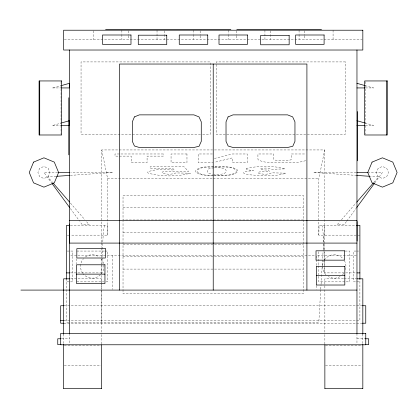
<?xml version="1.0" encoding="UTF-8"?>
<svg xmlns="http://www.w3.org/2000/svg" width="418" height="418" viewBox="0 0 418 418"><rect width="100%" height="100%" fill="white"/><g stroke="black" fill="none" stroke-linecap="round" stroke-linejoin="round"><path stroke-width="0.31" stroke-dasharray="2.09 1.57" d="M359.898 235.146L318.829 235.146L319.065 225.339L356.664 225.339M320.716 289.826L318.829 322.273L70.788 322.273M320.758 289.172L321.04 284.616M321.081 283.963L323.13 250.743M323.166 250.089L323.61 242.926M323.652 242.273L324.697 225.339M318.829 235.146L318.829 178.726L324.697 149.942L213.227 149.942M104.699 225.339L103.826 228.568A98.126 3.422 -90 0 0 101.762 272.891L69.498 272.891M346.417 221.597L344.118 224.732L337.19 224.732L339.75 221.77M346.799 221.075L356.376 208.012M374.768 182.932L382.433 172.482L368.629 172.482M341.459 219.8L356.402 202.542M373.906 182.332L378.598 176.908L370.212 176.339M305.704 160.611C297.893 163.302 289.387 162.461 281.267 162.795C273.68 162.299 265.242 163.501 258.277 159.89L257.922 159.143L257.922 153.976L273.769 153.976L273.769 159.268L274.349 159.906C279.668 161.149 285.431 161.149 290.745 159.901L291.33 159.268L291.33 153.976L305.908 153.976M53.175 87.932L61.289 85.622M53.175 125.332L61.289 123.023M214.371 158.464L232.471 153.976L247.299 153.976L247.299 162.649L232.366 162.649L232.366 157.889L214.366 162.341M213.911 167.874L210.547 168.271L208.289 169.076L207.678 169.651L207.229 171.14L208.044 172.979L209.214 173.564L212.678 174.196M56.153 176.339L47.762 176.908L52.459 182.332M70.349 175.372L112.933 172.482L70.726 172.482M214.45 167.827C218.196 167.979 222.642 167.148 225.788 169.635L226.201 171.082L225.751 172.524C222.423 175.1 217.653 174.181 213.723 174.311M213.776 166.897C208.383 167.378 201.915 166.348 197.474 170.042L197.124 171.046L197.416 172.122C202.589 176.527 210.458 174.656 216.723 175.351C222.951 174.625 230.924 176.49 236.018 172.012L236.269 171.072L235.945 169.959C229.931 165.565 221.435 167.519 214.418 166.886M64.283 39.569L323.36 39.569M324.007 39.569L362.181 39.569M52.537 87.932L60.965 87.932M365.4 87.932L373.828 87.932M52.537 125.332L60.965 125.332M365.4 125.332L373.828 125.332M200.504 134.277L81.05 134.277L81.05 61.921L210.296 61.921L210.296 134.277L201.157 134.277M101.762 242.273L101.762 149.942L212.579 149.942M212.469 153.976L198.153 153.976L198.153 162.649L213.123 162.649M57.736 172.482L43.932 172.482L51.597 182.932M356.288 172.482L313.432 172.482L356.664 175.414M101.762 149.942L107.63 178.726L212.579 178.726M213.227 178.726L318.829 178.726M123.028 207.678L303.431 207.678M303.431 219.962L123.028 219.962L123.028 195.394L303.431 195.394L303.431 293.661L123.028 293.661L123.028 221.253M70.443 225.339L107.389 225.339L107.63 235.146L70.475 235.146M123.028 232.241L303.431 232.241M67.214 235.146L69.822 235.146M123.028 244.525L303.431 244.525M67.188 251.056L72.795 251.056L72.795 281.857L66.561 281.857M76.828 251.056L104.422 251.056M105.064 251.056L107.63 251.056L107.63 281.857L104.422 281.857M345.137 251.056L349.631 251.056L349.631 281.857L318.829 281.857L318.829 275.441M356.157 251.056L353.665 251.056L353.665 281.857L356.157 281.857M356.779 251.056L358.649 251.056M70.794 255.44L77.267 255.44M77.915 255.44L315.355 255.44M356.324 255.44L316.661 255.44L316.661 265.707M123.028 256.809L303.431 256.809M123.028 269.093L303.431 269.093M324.399 260.926A98.141 3.422 -90 0 1 324.697 272.886L356.319 272.891M70.71 278.816L101.595 278.816L101.595 289.303M343.523 278.816L324.864 278.816L324.864 289.303M344.166 278.816L356.392 278.816M76.828 281.857L103.779 281.857M356.779 281.857L359.898 281.857M63.954 305.725L361.852 305.725M63.954 320.439L359.898 320.439L359.898 279.287M68.907 322.273L66.561 322.273L66.561 279.287M63.954 323.219L361.852 323.219M61.676 338.768L69.498 338.768M356.962 338.768L365.436 338.768M64.273 345.487L100.952 345.487M325.507 345.487L362.187 345.487M64.273 365.426L100.952 365.426M325.507 365.426L362.187 365.426M213.755 175.555C207.934 174.959 200.692 176.333 195.995 172.143L195.697 171.046L196.058 170.011C201.685 165.664 209.695 167.231 216.346 166.625C223.202 167.331 231.546 165.502 237.367 169.933L237.696 171.072L237.434 172.038C231.191 177.07 221.822 174.86 214.35 175.565M365.076 85.622L373.19 87.932M365.076 123.023L373.19 125.332M70.391 203.038L84.906 219.8M86.615 221.77L89.175 224.732L82.247 224.732L79.948 221.597M70.37 208.535L79.566 221.075M365.322 81.594L365.322 134.34M362.829 334.097L362.829 343.81M356.962 333.412L356.962 344.009M333.073 30.216L333.073 39.569M324.864 289.82L324.864 333.987M324.864 334.614L324.864 344.845M324.697 149.942L324.697 243.579M324.697 244.227L324.697 251.396M324.697 252.044L324.697 272.891M318.829 251.699L318.829 265.174M318.829 265.817L318.829 274.798M316.661 285.599L316.661 289.444M304.586 30.843L304.586 35.206M304.586 35.828L304.586 39.569M299.074 30.216L299.074 33.957M299.074 34.579L299.074 39.569M270.587 30.843L270.587 39.569M264.934 30.216L264.934 39.569M236.452 30.843L236.452 35.206M236.452 35.828L236.452 39.569M228.625 30.216L228.625 33.957M228.625 34.579L228.625 39.569M200.144 30.843L200.144 35.206M200.144 35.828L200.144 39.569M193.335 30.216L193.335 33.957M193.335 34.579L193.335 39.569M164.849 30.843L164.849 39.569M157.027 30.216L157.027 39.569M128.54 30.843L128.54 35.206M128.54 35.828L128.54 39.569M121.873 30.216L121.873 33.957M121.873 34.579L121.873 39.569M112.249 255.44L112.249 289.444M107.63 178.726L107.63 235.146M101.762 242.926L101.762 247.487M101.762 248.135L101.762 263.768M101.762 264.422L101.762 290.479M101.762 291.127L101.762 322.273M101.595 289.82L101.595 333.987M101.595 334.614L101.595 344.845M93.386 30.843L93.386 39.569M76.828 258.758L76.828 263.889M69.498 333.412L69.498 344.636M63.63 334.097L63.63 343.81M61.044 81.594L61.044 134.34M321.761 225.344A98.141 3.422 -90 0 1 324.384 260.299M343.737 273.33A11.735 11.735 0 0 1 342.525 274.751M340.095 276.617A11.735 11.735 0 0 1 328.36 276.617M325.93 274.751A11.735 11.735 0 0 1 322.497 266.454M322.555 265.258A11.735 11.735 0 0 1 324.07 260.592M324.378 260.085A11.735 11.735 0 0 1 343.361 259.092M344.39 260.592A11.735 11.735 0 0 1 345.383 270.096M100.957 258.617A11.735 11.735 0 0 1 100.957 274.297M100.524 274.751A11.735 11.735 0 0 1 83.098 273.821M82.722 273.33A11.735 11.735 0 0 1 83.501 258.617M85.356 256.95A11.735 11.735 0 0 1 99.103 256.95M39.679 168.229L37.918 172.482L39.679 176.73L43.932 178.491L48.185 176.73L49.946 172.482L48.185 168.229L43.932 166.469L39.679 168.229M378.18 168.229L376.419 172.482L378.18 176.73L382.433 178.491L386.687 176.73L388.447 172.482L386.687 168.229L382.433 166.469L378.18 168.229M147.972 171.814L147.674 172.388L148.291 173.209C161.761 176.683 176.955 176.918 190.404 173.198L175.962 172.932C171.855 174.745 166.808 174.395 162.534 173.271L162.048 172.608L162.539 171.934C171.051 169.708 179.907 173 188.549 171.432L184.024 166.772L150.13 166.772L150.13 168.694L173.089 168.694L174.316 169.995C165.622 169.818 156.233 168.548 147.972 171.814M246.458 168.391L246.181 168.851L246.636 169.384L247.999 169.865L253.507 170.664L246.672 171.265L243.903 172.132L243.548 172.697A17.112 2.889 0 0 0 248.762 174.761C261.046 175.539 274.13 177.107 286.001 173.156L271.737 172.838C267.698 174.834 262.682 174.316 258.402 173.355L257.922 172.827L258.381 172.289L259.761 171.892L269.385 171.699L268.649 169.98L266.794 170.011A6.5 1.097 0 0 1 260.701 169.379L260.236 168.992L260.586 168.637C264.181 168.015 268.429 167.477 271.737 169.28L285.233 168.872C272.876 165.434 258.925 165.737 246.458 168.391M345.404 61.921L216.163 61.921L216.163 134.277L345.404 134.277L345.404 61.921M163.271 153.976L115.002 153.976L115.002 156.118L131.2 156.118L131.2 162.649L147.079 162.649L147.079 156.118L163.271 156.118L163.271 153.976M186.971 153.976L171.056 153.976L171.056 162.649L186.971 162.649L186.971 153.976"/><path stroke-width="0.63" d="M356.763 207.49L374.387 183.455M356.826 202.051L373.478 182.823M61.911 85.444L69.404 83.313L69.404 87.932L61.613 87.932M61.911 122.845L69.404 120.713L69.404 125.332L61.613 125.332M56.796 176.291L69.701 175.414M105.602 29.495L230.856 29.495M236.802 29.495L321.526 29.495M356.962 87.932L364.752 87.932M356.962 125.332L364.752 125.332M58.384 172.482L69.425 172.482M356.941 172.482L367.976 172.482M69.498 220.626L356.962 220.626M69.801 225.339L66.561 225.339L66.561 279.287M356.653 225.339L359.898 225.339L359.898 279.287M69.498 243.088L356.962 243.088M66.561 272.891L69.498 272.891M356.962 272.891L359.898 272.891M76.463 274.14L104.949 274.14M316.332 275.666L344.819 275.666M69.419 278.816L63.63 278.816L63.63 334.097M357.04 278.816L362.829 278.816L362.829 334.097M20.9 290.087L356.962 290.087M63.954 305.725L60.699 305.725L60.699 323.219L63.954 323.219M362.505 305.725L365.76 305.725L365.76 323.219L362.505 323.219M60.699 320.439L63.954 320.439M61.023 338.768L57.762 338.768L57.762 344.636L61.023 344.636M365.436 338.768L368.697 338.768L368.697 344.636L365.436 344.636M63.63 388.312L101.595 388.312M324.864 388.312L362.829 388.312M356.664 175.414L369.569 176.291M356.962 83.313L364.454 85.444M356.962 120.713L364.454 122.845M52.887 182.823L69.54 202.051M51.978 183.455L69.602 207.49M386.645 80.946L386.645 134.988M362.829 344.453L362.829 388.505M357.683 111.543L357.683 160.81M357.108 221.441L357.108 241.139M356.962 50.019L356.962 333.412M324.864 344.881L324.864 388.505M306.911 290.087L306.911 64.038L119.548 64.038L119.548 290.087M213.227 64.038L213.227 290.087M101.595 344.881L101.595 388.505M69.498 50.019L69.498 333.412M69.351 224.006L69.351 242.665M68.777 97.749L68.777 154.848M63.63 344.453L63.63 388.505M39.72 80.946L39.72 134.988M33.56 162.111L29.265 172.482L33.56 182.849L43.932 187.149L54.303 182.849L58.598 172.482L54.303 162.111L43.932 157.816L33.56 162.111M134.392 116.915L132.339 121.868L132.339 141.347L134.45 146.007L139.346 147.497L193.895 147.497L199.093 146.237L201.272 141.347L201.272 121.868L198.978 116.894L193.895 114.866L139.346 114.866L134.392 116.915M228.071 116.915L226.023 121.868L226.023 141.347L228.134 146.007L233.025 147.497L287.579 147.497L292.778 146.237L294.956 141.347L294.956 121.868L292.663 116.894L287.579 114.866L233.025 114.866L228.071 116.915M372.062 162.111L367.767 172.482L372.062 182.849L382.433 187.149L392.805 182.849L397.1 172.482L392.805 162.111L382.433 157.816L372.062 162.111M362.829 30.216L63.63 30.216L63.63 50.019L362.829 50.019L362.829 30.216M130.98 34.997L102.494 34.997L102.494 44.345L130.98 44.345L130.98 34.997M207.741 34.997L179.254 34.997L179.254 44.345L207.741 44.345L207.741 34.997M247.493 34.997L219.006 34.997L219.006 44.345L247.493 44.345L247.493 34.997M324.096 34.997L295.615 34.997L295.615 44.345L324.096 44.345L324.096 34.997M166.756 35.19L138.274 35.19L138.274 44.538L166.756 44.538L166.756 35.19M289.151 35.415L260.665 35.415L260.665 44.768L289.151 44.768L289.151 35.415M61.686 80.946L39.078 80.946L39.078 134.988L61.686 134.988L61.686 80.946M387.287 80.946L364.679 80.946L364.679 134.988L387.287 134.988L387.287 80.946M105.31 248.658L76.823 248.658L76.823 258.005L105.31 258.005L105.31 248.658M344.505 250.805L316.018 250.805L316.018 260.158L344.505 260.158L344.505 250.805M104.949 264.787L76.463 264.787L76.463 283.488L104.949 283.488L104.949 264.787M344.819 266.318L316.332 266.318L316.332 285.019L344.819 285.019L344.819 266.318M365.76 333.412L60.699 333.412L60.699 344.777L365.76 344.777L365.76 333.412"/></g></svg>
